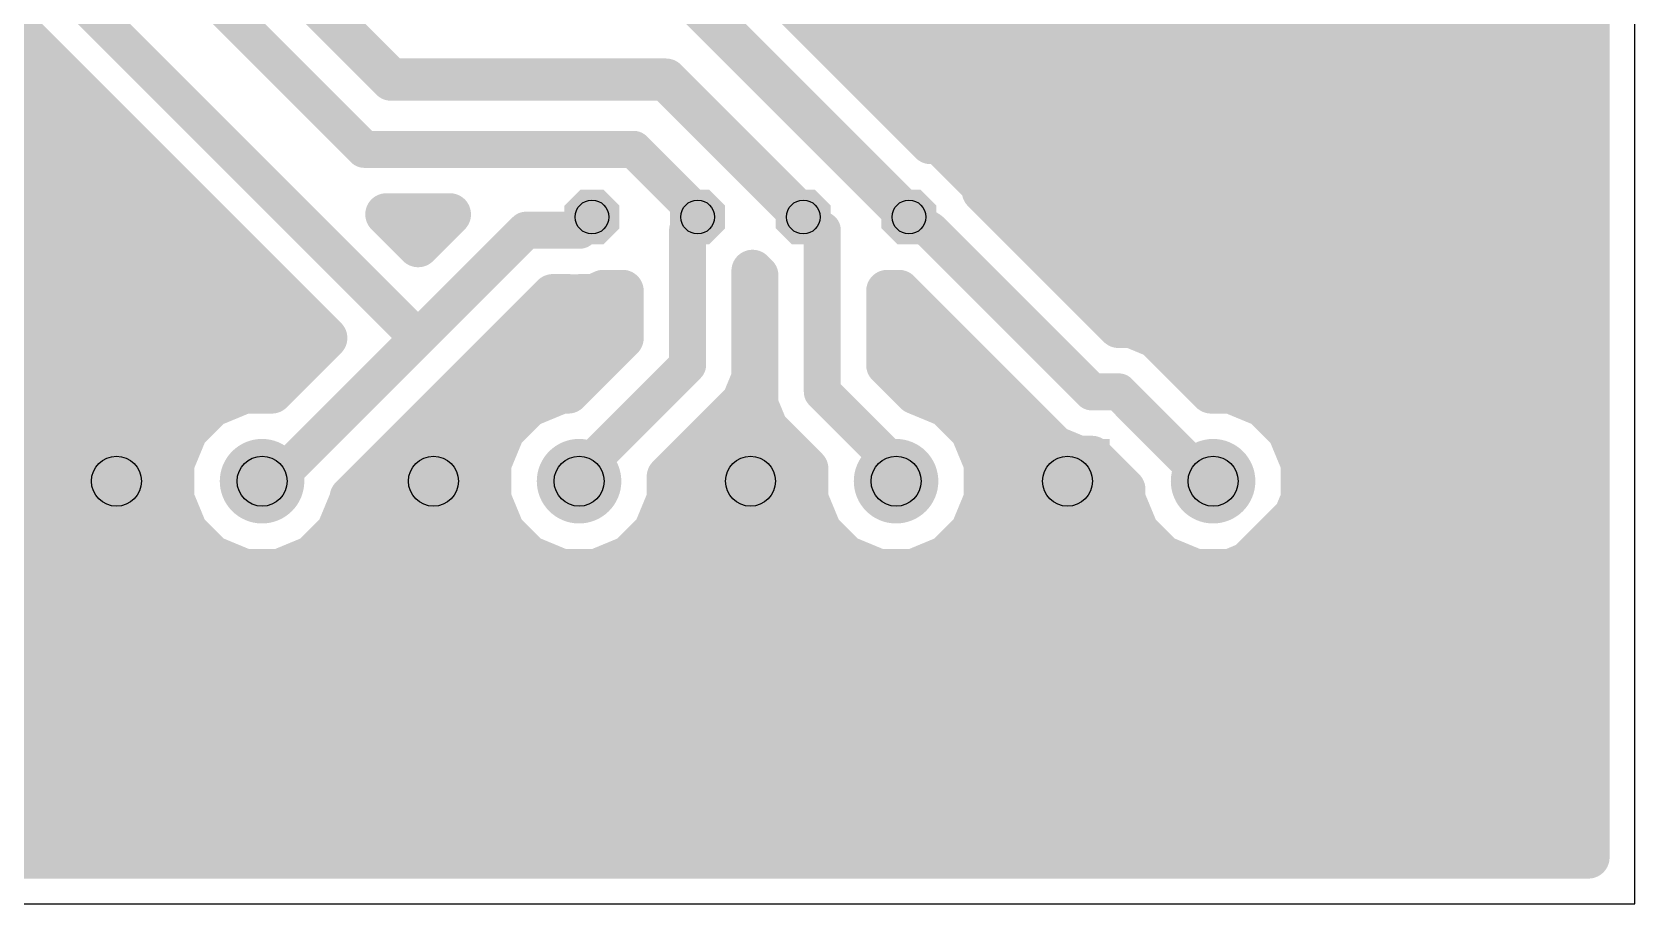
# Model space of a CAD drawing. Extents: x 0 to 108, y 0 to 85.
# Drawn here: x 69.09 to 107.62, y 0 to 20.95 of the extents above; entities that cross this region are included whole.
import ezdxf

# ---------------------------------------------------------------- set-up
doc = ezdxf.new("R2010")
doc.units = 0
for name, color, linetype in [('16', 174, 'CONTINUOUS'), ('17', 94, 'CONTINUOUS'), ('20', 178, 'CONTINUOUS'), ('44', 250, 'CONTINUOUS')]:
    doc.layers.add(name, color=color, linetype=linetype)

# ---------------------------------------------------------------- blocks, each defined once
blk = doc.blocks.new('SQUAREP')
blk.add_solid([(-0.5, -0.5), (0.5, -0.5), (-0.5, 0.5), (0.5, 0.5)])
blk = doc.blocks.new('ROUNDP')
at = {"const_width": 0.5}
blk.add_lwpolyline([(0, -0.25, 1), (0, 0.25, 1), (0, -0.25)], format="xyb", dxfattribs=at)
blk = doc.blocks.new('OCTAGONP')
at = {"const_width": 0.5}
blk.add_lwpolyline([(-0.25, -0.1036), (-0.25, 0.1036), (-0.1036, 0.25), (0.1036, 0.25), (0.25, 0.1036), (0.25, -0.1036), (0.1036, -0.25), (-0.1036, -0.25), (-0.25, -0.1036), (-0.25, 0.1036)], dxfattribs=at)

msp = doc.modelspace()

# ---------------------------------------------------------------- linework, layer by layer
at = {"layer": '16'}
for points, const_width in [([(106.5024, 83.9624), (106.5024, 1.1176)], 1.016), ([(101.6889, 11.6586), (101.6889, 32.385)], 0.889), ([(77.724, 19.812), (66.04, 31.496)], 1.016), ([(77.0763, 18.1356), (64.1223, 31.0896)], 0.889), ([(78.3717, 13.6017), (61.5315, 30.4419)], 0.889), ([(61.1505, 28.6138), (76.1626, 13.6017)], 1.016), ([(90.6909, 18.288), (86.5761, 22.4028)], 1.016), ([(90.17, 16.51), (85.09, 21.59)], 1.016), ([(87.6429, 21.336), (106.5024, 21.336)], 1.016), ([(61.1505, 20.32), (69.4443, 20.32)], 1.016), ([(88.6589, 20.32), (106.5024, 20.32)], 1.016), ([(84.328, 19.812), (77.724, 19.812)], 1.016), ([(87.63, 16.51), (84.328, 19.812)], 1.016), ([(61.1505, 19.304), (70.4603, 19.304)], 1.016), ([(89.6749, 19.304), (106.5024, 19.304)], 1.016), ([(61.1505, 18.288), (71.4763, 18.288)], 1.016), ([(83.5533, 18.1356), (77.0763, 18.1356)], 0.889), ([(84.8487, 16.8402), (83.5533, 18.1356)], 0.889), ([(90.9065, 18.288), (90.6909, 18.288)], 1.016), ([(90.6909, 18.288), (106.5024, 18.288)], 1.016), ([(91.948, 17.2465), (90.9065, 18.288)], 1.016), ([(61.1505, 17.272), (72.4923, 17.272)], 1.016), ([(91.9225, 17.272), (106.5024, 17.272)], 1.016), ([(91.948, 17.1316), (91.948, 17.2465)], 1.016), ([(95.2112, 13.8684), (91.948, 17.1316)], 1.016), ([(78.3717, 15.8108), (77.609, 16.5735)], 1.016), ([(77.609, 16.5735), (79.1344, 16.5735)], 1.016), ([(79.1344, 16.5735), (78.3717, 15.8108)], 1.016), ([(82.2579, 16.1925), (82.55, 16.51)], 0.889), ([(84.8487, 16.8402), (85.09, 16.51)], 0.889), ([(84.8487, 16.1925), (85.09, 16.51)], 0.889), ([(88.0872, 16.1925), (87.63, 16.51)], 0.889), ([(90.678, 16.1925), (90.17, 16.51)], 0.889), ([(61.1505, 16.256), (73.5083, 16.256)], 1.016), ([(77.9265, 16.256), (78.8169, 16.256)], 1.016), ([(78.3717, 13.6017), (80.9625, 16.1925)], 0.889), ([(80.9625, 16.1925), (82.2579, 16.1925)], 0.889), ([(84.8487, 12.954), (84.8487, 16.1925)], 0.889), ([(88.0872, 12.3063), (88.0872, 16.1925)], 0.889), ([(94.5642, 12.3063), (90.678, 16.1925)], 0.889), ([(92.8236, 16.256), (106.5024, 16.256)], 1.016), ([(61.1505, 15.24), (74.5243, 15.24)], 1.016), ([(86.4108, 12.6433), (86.4108, 15.2147)], 1.016), ([(86.4108, 15.2147), (86.5251, 15.1004)], 1.016), ([(86.5251, 15.1004), (86.5251, 11.9956)], 1.016), ([(93.8396, 15.24), (106.5024, 15.24)], 1.016), ([(79.696, 12.7168), (81.6095, 14.6304)], 1.016), ([(81.6095, 14.6304), (81.9809, 14.6304)], 1.016), ([(81.9809, 14.6304), (82.0125, 14.6188)], 1.016), ([(82.0125, 14.6188), (82.2904, 14.6304)], 1.016), ([(82.2904, 14.6304), (82.5686, 14.6304)], 1.016), ([(82.5686, 14.6304), (82.5997, 14.6433)], 1.016), ([(82.5997, 14.6433), (82.6334, 14.6447)], 1.016), ([(82.6334, 14.6447), (82.8216, 14.732)], 1.016), ([(82.8216, 14.732), (83.2865, 14.732)], 1.016), ([(83.2865, 14.732), (83.2866, 14.7321)], 1.016), ([(83.2866, 14.7321), (83.2866, 13.601)], 1.016), ([(89.6493, 12.9533), (89.6493, 14.732)], 1.016), ([(89.6493, 14.732), (89.9294, 14.732)], 1.016), ([(89.9294, 14.732), (93.2399, 11.4214)], 1.016), ([(61.1505, 14.224), (75.5403, 14.224)], 1.016), ([(81.2031, 14.224), (83.2866, 14.224)], 1.016), ([(86.4108, 14.224), (86.5251, 14.224)], 1.016), ([(89.6493, 14.224), (90.4374, 14.224)], 1.016), ([(94.8556, 14.224), (106.5024, 14.224)], 1.016), ([(95.5226, 13.8684), (95.2112, 13.8684)], 1.016), ([(96.0968, 13.6306), (95.5226, 13.8684)], 1.016), ([(76.1626, 13.6017), (74.8545, 12.2936)], 1.016), ([(75.1332, 10.3632), (78.3717, 13.6017)], 0.889), ([(83.2866, 13.601), (81.9792, 12.2936)], 1.016), ([(97.4337, 12.2936), (96.0968, 13.6306)], 1.016), ([(61.1505, 13.208), (75.7689, 13.208)], 1.016), ([(80.1871, 13.208), (82.8936, 13.208)], 1.016), ([(86.4108, 13.208), (86.5251, 13.208)], 1.016), ([(89.6493, 13.208), (91.4534, 13.208)], 1.016), ([(96.5193, 13.208), (106.5024, 13.208)], 1.016), ([(79.2566, 12.2774), (79.696, 12.7168)], 1.016), ([(79.696, 12.7168), (79.696, 12.7168)], 1.016), ([(82.2579, 10.3632), (84.8487, 12.954)], 0.889), ([(86.173, 12.0691), (86.4108, 12.6433)], 1.016), ([(90.3265, 12.2762), (89.6493, 12.9533)], 1.016), ([(74.1956, 12.2936), (73.4114, 11.9688)], 1.016), ([(74.8545, 12.2936), (74.1956, 12.2936)], 1.016), ([(76.7536, 9.7745), (79.2566, 12.2774)], 1.016), ([(79.2566, 12.2774), (79.2566, 12.2774)], 1.016), ([(81.8156, 12.2936), (81.0314, 11.9688)], 1.016), ([(81.9792, 12.2936), (81.8156, 12.2936)], 1.016), ([(90.0303, 10.3632), (88.0872, 12.3063)], 0.889), ([(91.0686, 11.9688), (90.3265, 12.2762)], 1.016), ([(95.2119, 12.3063), (94.5642, 12.3063)], 0.889), ([(97.155, 10.3632), (95.2119, 12.3063)], 0.889), ([(97.9044, 12.2936), (97.4337, 12.2936)], 1.016), ([(98.6886, 11.9688), (97.9044, 12.2936)], 1.016), ([(61.1505, 12.192), (73.9503, 12.192)], 1.016), ([(73.4114, 11.9688), (72.8112, 11.3686)], 1.016), ([(79.1711, 12.192), (81.5703, 12.192)], 1.016), ([(81.0314, 11.9688), (80.4312, 11.3686)], 1.016), ([(84.3736, 10.2698), (86.173, 12.0691)], 1.016), ([(86.2239, 12.192), (86.5251, 12.192)], 1.016), ([(86.5251, 11.9956), (86.7629, 11.4214)], 1.016), ([(90.5297, 12.192), (92.4694, 12.192)], 1.016), ([(91.6688, 11.3686), (91.0686, 11.9688)], 1.016), ([(98.1497, 12.192), (106.5024, 12.192)], 1.016), ([(99.2888, 11.3686), (98.6886, 11.9688)], 1.016), ([(97.8027, 7.7724), (101.6889, 11.6586)], 0.889), ([(61.1505, 11.176), (72.7315, 11.176)], 1.016), ([(72.8112, 11.3686), (72.4864, 10.5844)], 1.016), ([(78.1551, 11.176), (80.3515, 11.176)], 1.016), ([(80.4312, 11.3686), (80.1064, 10.5844)], 1.016), ([(85.2798, 11.176), (87.0084, 11.176)], 1.016), ([(86.7629, 11.4214), (87.7264, 10.458)], 1.016), ([(91.9936, 10.5844), (91.6688, 11.3686)], 1.016), ([(91.7485, 11.176), (93.4854, 11.176)], 1.016), ([(93.2399, 11.4214), (93.6793, 10.982)], 1.016), ([(99.6136, 10.5844), (99.2888, 11.3686)], 1.016), ([(99.3685, 11.176), (106.5024, 11.176)], 1.016), ([(93.6793, 10.982), (94.2535, 10.7442)], 1.016), ([(94.2535, 10.7442), (94.5649, 10.7442)], 1.016), ([(94.5649, 10.7442), (95.3464, 9.9627)], 1.016), ([(72.4864, 10.5844), (72.4864, 9.7356)], 1.016), ([(75.1332, 10.3632), (74.62, 10.16)], 0.889), ([(80.1064, 10.5844), (80.1064, 9.7356)], 1.016), ([(82.2579, 10.3632), (82.24, 10.16)], 0.889), ([(87.7264, 10.458), (87.7264, 9.7356)], 1.016), ([(90.0303, 10.3632), (89.86, 10.16)], 0.889), ([(91.9936, 9.7356), (91.9936, 10.5844)], 1.016), ([(97.155, 10.3632), (97.48, 10.16)], 0.889), ([(99.6136, 9.7356), (99.6136, 10.5844)], 1.016), ([(60.9267, 10.16), (72.4864, 10.16)], 1.016), ([(70.5993, 9.7155), (71.12, 10.16)], 0.889), ([(71.247, 9.7155), (71.12, 10.16)], 0.889), ([(77.1391, 10.16), (80.1064, 10.16)], 1.016), ([(78.3717, 9.7155), (78.74, 10.16)], 0.889), ([(79.0194, 9.7155), (78.74, 10.16)], 0.889), ([(84.3736, 9.7356), (84.3736, 10.2698)], 1.016), ([(84.3736, 10.16), (87.7264, 10.16)], 1.016), ([(86.1441, 9.7155), (86.36, 10.16)], 0.889), ([(86.7918, 9.7155), (86.36, 10.16)], 0.889), ([(91.9936, 10.16), (95.1491, 10.16)], 1.016), ([(93.9165, 9.7155), (93.98, 10.16)], 0.889), ([(94.5642, 9.7155), (93.98, 10.16)], 0.889), ([(95.3464, 9.9627), (95.3464, 9.7356)], 1.016), ([(99.6136, 10.16), (106.5024, 10.16)], 1.016), ([(60.2361, 9.7155), (70.5993, 9.7155)], 0.889), ([(73.1901, 7.7724), (71.247, 9.7155)], 0.889), ([(72.4864, 9.7356), (72.8112, 8.9514)], 1.016), ([(76.4288, 8.9514), (76.7536, 9.7356)], 1.016), ([(78.3717, 9.7155), (76.4286, 7.7724)], 0.889), ([(76.7536, 9.7356), (76.7536, 9.7745)], 1.016), ([(80.9625, 7.7724), (79.0194, 9.7155)], 0.889), ([(80.1064, 9.7356), (80.4312, 8.9514)], 1.016), ([(84.0488, 8.9514), (84.3736, 9.7356)], 1.016), ([(86.1441, 9.7155), (84.201, 7.7724)], 0.889), ([(88.7349, 7.7724), (86.7918, 9.7155)], 0.889), ([(87.7264, 9.7356), (88.0512, 8.9514)], 1.016), ([(91.6688, 8.9514), (91.9936, 9.7356)], 1.016), ([(93.9165, 9.7155), (91.9734, 7.7724)], 0.889), ([(94.5642, 9.7155), (96.5073, 7.7724)], 0.889), ([(95.3464, 9.7356), (95.6712, 8.9514)], 1.016), ([(99.2888, 8.9514), (99.6136, 9.7356)], 1.016), ([(59.9306, 9.144), (72.7314, 9.144)], 1.016), ([(76.5085, 9.144), (80.3514, 9.144)], 1.016), ([(84.1285, 9.144), (87.9714, 9.144)], 1.016), ([(91.7485, 9.144), (95.5914, 9.144)], 1.016), ([(99.3685, 9.144), (106.5024, 9.144)], 1.016), ([(72.8112, 8.9514), (73.4114, 8.3512)], 1.016), ([(75.8286, 8.3512), (76.4288, 8.9514)], 1.016), ([(80.4312, 8.9514), (81.0314, 8.3512)], 1.016), ([(83.4486, 8.3512), (84.0488, 8.9514)], 1.016), ([(88.0512, 8.9514), (88.6514, 8.3512)], 1.016), ([(91.0686, 8.3512), (91.6688, 8.9514)], 1.016), ([(95.6712, 8.9514), (96.2714, 8.3512)], 1.016), ([(98.6886, 8.3512), (99.2888, 8.9514)], 1.016), ([(58.9146, 8.128), (73.9503, 8.128)], 1.016), ([(73.4114, 8.3512), (74.1956, 8.0264)], 1.016), ([(74.1956, 8.0264), (75.0444, 8.0264)], 1.016), ([(75.0444, 8.0264), (75.8286, 8.3512)], 1.016), ([(75.2897, 8.128), (81.5703, 8.128)], 1.016), ([(81.0314, 8.3512), (81.8156, 8.0264)], 1.016), ([(81.8156, 8.0264), (82.6644, 8.0264)], 1.016), ([(82.6644, 8.0264), (83.4486, 8.3512)], 1.016), ([(82.9097, 8.128), (89.1903, 8.128)], 1.016), ([(88.6514, 8.3512), (89.4356, 8.0264)], 1.016), ([(89.4356, 8.0264), (90.2844, 8.0264)], 1.016), ([(90.2844, 8.0264), (91.0686, 8.3512)], 1.016), ([(90.5297, 8.128), (96.8103, 8.128)], 1.016), ([(96.2714, 8.3512), (97.0556, 8.0264)], 1.016), ([(97.0556, 8.0264), (97.9044, 8.0264)], 1.016), ([(97.9044, 8.0264), (98.6886, 8.3512)], 1.016), ([(98.1497, 8.128), (106.5024, 8.128)], 1.016), ([(76.4286, 7.7724), (73.1901, 7.7724)], 0.889), ([(84.201, 7.7724), (80.9625, 7.7724)], 0.889), ([(91.9734, 7.7724), (88.7349, 7.7724)], 0.889), ([(96.5073, 7.7724), (97.8027, 7.7724)], 0.889), ([(57.8986, 7.112), (106.5024, 7.112)], 1.016), ([(56.8826, 6.096), (106.5024, 6.096)], 1.016), ([(55.7638, 5.08), (106.5024, 5.08)], 1.016), ([(1.1176, 4.064), (106.5024, 4.064)], 1.016), ([(1.1176, 3.048), (106.5024, 3.048)], 1.016), ([(1.1176, 2.032), (106.5024, 2.032)], 1.016), ([(106.5024, 1.1176), (1.1176, 1.1176)], 1.016)]:
    msp.add_lwpolyline(points, dxfattribs=dict(at, const_width=const_width))
for points, const_width in [([(87.6429, 21.59, 1), (87.6429, 21.082)], 0.508), ([(106.5024, 21.082, 1), (106.5024, 21.59)], 0.508), ([(69.4443, 20.066, 1), (69.4443, 20.574)], 0.508), ([(88.6589, 20.574, 1), (88.6589, 20.066)], 0.508), ([(106.5024, 20.066, 1), (106.5024, 20.574)], 0.508), ([(77.724, 20.066, 1), (77.724, 19.558)], 0.508), ([(77.5444, 19.6324, 1), (77.9036, 19.9916)], 0.508), ([(84.5076, 19.9916, 1), (84.1484, 19.6324)], 0.508), ([(84.328, 19.558, 1), (84.328, 20.066)], 0.508), ([(70.4603, 19.05, 1), (70.4603, 19.558)], 0.508), ([(89.6749, 19.558, 1), (89.6749, 19.05)], 0.508), ([(106.5024, 19.05, 1), (106.5024, 19.558)], 0.508), ([(71.4763, 18.034, 1), (71.4763, 18.542)], 0.508), ([(77.0763, 18.3578, 1), (77.0763, 17.9134)], 0.4445), ([(76.9191, 17.9784, 1), (77.2335, 18.2928)], 0.4445), ([(83.7105, 18.2928, 1), (83.3961, 17.9784)], 0.4445), ([(83.5533, 17.9134, 1), (83.5533, 18.3578)], 0.4445), ([(90.6909, 18.542, 1), (90.6909, 18.034)], 0.508), ([(90.6909, 18.542, 1), (90.6909, 18.034)], 0.508), ([(90.5113, 18.1084, 1), (90.8706, 18.4676)], 0.508), ([(91.0861, 18.4676, 1), (90.7269, 18.1084)], 0.508), ([(90.9065, 18.034, 1), (90.9065, 18.542)], 0.508), ([(106.5024, 18.034, 1), (106.5024, 18.542)], 0.508), ([(72.4923, 17.018, 1), (72.4923, 17.526)], 0.508), ([(91.9225, 17.526, 1), (91.9225, 17.018)], 0.508), ([(92.202, 17.2465, 1), (91.694, 17.2465)], 0.508), ([(106.5024, 17.018, 1), (106.5024, 17.526)], 0.508), ([(92.1276, 17.3112, 1), (91.7684, 16.952)], 0.508), ([(91.694, 17.1316, 1), (92.202, 17.1316)], 0.508), ([(91.7684, 17.0669, 1), (92.1276, 17.4261)], 0.508), ([(77.7886, 16.7531, 1), (77.4294, 16.3939)], 0.508), ([(77.609, 16.8275, 1), (77.609, 16.3195)], 0.508), ([(79.314, 16.3939, 1), (78.9548, 16.7531)], 0.508), ([(79.1344, 16.3195, 1), (79.1344, 16.8275)], 0.508), ([(82.7136, 16.3595, 1), (82.3864, 16.6605)], 0.4445), ([(85.0281, 16.9713, 1), (84.6693, 16.7091)], 0.4445), ([(84.6915, 16.683, 1), (85.0059, 16.9974)], 0.4445), ([(85.2669, 16.3755, 1), (84.9131, 16.6445)], 0.4445), ([(87.7568, 16.6925, 1), (87.5032, 16.3275)], 0.4445), ([(90.2878, 16.6985, 1), (90.0522, 16.3215)], 0.4445), ([(73.5083, 16.002, 1), (73.5083, 16.51)], 0.508), ([(77.9265, 16.51, 1), (77.9265, 16.002)], 0.508), ([(78.8169, 16.002, 1), (78.8169, 16.51)], 0.508), ([(80.9625, 16.4147, 1), (80.9625, 15.9702)], 0.4445), ([(81.1197, 16.0353, 1), (80.8053, 16.3497)], 0.4445), ([(82.2579, 15.9702, 1), (82.2579, 16.4147)], 0.4445), ([(85.071, 16.1925, 1), (84.6265, 16.1925)], 0.4445), ([(84.9106, 16.3789, 1), (85.2694, 16.6411)], 0.4445), ([(87.4504, 16.3304, 1), (87.8096, 16.6896)], 0.508), ([(88.3095, 16.1925, 1), (87.865, 16.1925)], 0.4445), ([(87.9604, 16.01, 1), (88.214, 16.375)], 0.4445), ([(89.9904, 16.3304, 1), (90.3496, 16.6896)], 0.508), ([(90.8352, 16.3497, 1), (90.5208, 16.0353)], 0.4445), ([(90.5602, 16.004, 1), (90.7958, 16.381)], 0.4445), ([(92.8236, 16.51, 1), (92.8236, 16.002)], 0.508), ([(106.5024, 16.002, 1), (106.5024, 16.51)], 0.508), ([(78.1921, 15.9904, 1), (78.5513, 15.6312)], 0.508), ([(78.1921, 15.6312, 1), (78.5513, 15.9904)], 0.508), ([(82.0943, 16.343, 1), (82.4215, 16.042)], 0.4445), ([(84.6718, 16.327, 1), (85.0256, 16.058)], 0.4445), ([(74.5243, 14.986, 1), (74.5243, 15.494)], 0.508), ([(86.6648, 15.2147, 1), (86.1568, 15.2147)], 0.508), ([(86.5904, 15.3943, 1), (86.2312, 15.0351)], 0.508), ([(86.7791, 15.1004, 1), (86.2711, 15.1004)], 0.508), ([(86.3455, 14.9208, 1), (86.7047, 15.28)], 0.508), ([(93.8396, 15.494, 1), (93.8396, 14.986)], 0.508), ([(106.5024, 14.986, 1), (106.5024, 15.494)], 0.508), ([(81.6095, 14.8844, 1), (81.6095, 14.3764)], 0.508), ([(81.7891, 14.4508, 1), (81.4299, 14.81)], 0.508), ([(82.0682, 14.8689, 1), (81.8935, 14.3919)], 0.508), ([(82.0019, 14.8726, 1), (82.0231, 14.365)], 0.508), ([(81.9251, 14.3803, 1), (82.0998, 14.8573)], 0.508), ([(81.9809, 14.3764, 1), (81.9809, 14.8844)], 0.508), ([(82.2904, 14.8844, 1), (82.2904, 14.3764)], 0.508), ([(82.301, 14.3766, 1), (82.2798, 14.8842)], 0.508), ([(82.4714, 14.8651, 1), (82.6658, 14.3957)], 0.508), ([(82.5892, 14.8971, 1), (82.6103, 14.3895)], 0.508), ([(82.5265, 14.8751, 1), (82.7403, 14.4143)], 0.508), ([(82.697, 14.4086, 1), (82.5025, 14.878)], 0.508), ([(82.8216, 14.986, 1), (82.8216, 14.478)], 0.508), ([(82.5686, 14.3764, 1), (82.5686, 14.8844)], 0.508), ([(82.6439, 14.3909, 1), (82.6228, 14.8985)], 0.508), ([(82.9285, 14.5016, 1), (82.7147, 14.9624)], 0.508), ([(83.1048, 14.9095, 1), (83.4682, 14.5545)], 0.508), ([(83.5406, 14.7321, 1), (83.0326, 14.7321)], 0.508), ([(83.4683, 14.5547, 1), (83.1049, 14.9096)], 0.508), ([(83.2865, 14.478, 1), (83.2865, 14.986)], 0.508), ([(89.9033, 14.732, 1), (89.3953, 14.732)], 0.508), ([(89.6493, 14.986, 1), (89.6493, 14.478)], 0.508), ([(90.109, 14.9116, 1), (89.7498, 14.5524)], 0.508), ([(89.9294, 14.478, 1), (89.9294, 14.986)], 0.508), ([(75.5403, 13.97, 1), (75.5403, 14.478)], 0.508), ([(81.2031, 14.478, 1), (81.2031, 13.97)], 0.508), ([(83.2866, 13.97, 1), (83.2866, 14.478)], 0.508), ([(86.4108, 14.478, 1), (86.4108, 13.97)], 0.508), ([(86.5251, 13.97, 1), (86.5251, 14.478)], 0.508), ([(89.6493, 14.478, 1), (89.6493, 13.97)], 0.508), ([(90.4374, 13.97, 1), (90.4374, 14.478)], 0.508), ([(94.8556, 14.478, 1), (94.8556, 13.97)], 0.508), ([(106.5024, 13.97, 1), (106.5024, 14.478)], 0.508), ([(95.2112, 14.1224, 1), (95.2112, 13.6144)], 0.508), ([(95.0316, 13.6888, 1), (95.3908, 14.048)], 0.508), ([(95.6198, 14.1031, 1), (95.4254, 13.6337)], 0.508), ([(95.5226, 13.6144, 1), (95.5226, 14.1224)], 0.508), ([(76.3422, 13.4221, 1), (75.983, 13.7813)], 0.508), ([(75.983, 13.4221, 1), (76.3422, 13.7813)], 0.508), ([(78.2145, 13.7589, 1), (78.5289, 13.4445)], 0.4445), ([(78.5289, 13.4445, 1), (78.2145, 13.7589)], 0.4445), ([(78.2145, 13.4445, 1), (78.5289, 13.7589)], 0.4445), ([(83.4662, 13.4214, 1), (83.107, 13.7806)], 0.508), ([(96.2764, 13.8102, 1), (95.9172, 13.451)], 0.508), ([(95.9996, 13.3959, 1), (96.194, 13.8652)], 0.508), ([(75.7689, 12.954, 1), (75.7689, 13.462)], 0.508), ([(80.1871, 13.462, 1), (80.1871, 12.954)], 0.508), ([(82.8936, 12.954, 1), (82.8936, 13.462)], 0.508), ([(83.0326, 13.601, 1), (83.5406, 13.601)], 0.508), ([(86.4108, 13.462, 1), (86.4108, 12.954)], 0.508), ([(86.5251, 12.954, 1), (86.5251, 13.462)], 0.508), ([(89.6493, 13.462, 1), (89.6493, 12.954)], 0.508), ([(91.4534, 12.954, 1), (91.4534, 13.462)], 0.508), ([(96.5193, 13.462, 1), (96.5193, 12.954)], 0.508), ([(106.5024, 12.954, 1), (106.5024, 13.462)], 0.508), ([(79.95, 12.7168, 1), (79.442, 12.7168)], 0.508), ([(79.5164, 12.8964, 1), (79.8756, 12.5372)], 0.508), ([(79.8756, 12.5372, 1), (79.5164, 12.8964)], 0.508), ([(84.6265, 12.954, 1), (85.071, 12.954)], 0.4445), ([(85.0059, 12.7968, 1), (84.6915, 13.1112)], 0.4445), ([(86.6455, 12.5461, 1), (86.1761, 12.7405)], 0.508), ([(89.8289, 13.1329, 1), (89.4697, 12.7737)], 0.508), ([(89.3953, 12.9533, 1), (89.9033, 12.9533)], 0.508), ([(74.1956, 12.5476, 1), (74.1956, 12.0396)], 0.508), ([(74.2928, 12.0589, 1), (74.0984, 12.5283)], 0.508), ([(74.6749, 12.4732, 1), (75.0341, 12.114)], 0.508), ([(74.8545, 12.0396, 1), (74.8545, 12.5476)], 0.508), ([(79.2566, 12.5314, 1), (79.2566, 12.0234)], 0.508), ([(79.4362, 12.0978, 1), (79.0769, 12.457)], 0.508), ([(79.2566, 12.0234, 1), (79.2566, 12.5314)], 0.508), ([(79.442, 12.7168, 1), (79.95, 12.7168)], 0.508), ([(81.8156, 12.5476, 1), (81.8156, 12.0396)], 0.508), ([(81.9128, 12.0589, 1), (81.7184, 12.5283)], 0.508), ([(81.7996, 12.4732, 1), (82.1588, 12.114)], 0.508), ([(81.9792, 12.0396, 1), (81.9792, 12.5476)], 0.508), ([(86.1568, 12.6433, 1), (86.6648, 12.6433)], 0.508), ([(88.2444, 12.4635, 1), (87.93, 12.1491)], 0.4445), ([(90.4237, 12.5108, 1), (90.2293, 12.0415)], 0.508), ([(94.5642, 12.5286, 1), (94.5642, 12.084)], 0.4445), ([(95.3691, 12.4635, 1), (95.0547, 12.1491)], 0.4445), ([(95.2119, 12.084, 1), (95.2119, 12.5286)], 0.4445), ([(97.4337, 12.5476, 1), (97.4337, 12.0396)], 0.508), ([(97.2541, 12.114, 1), (97.6133, 12.4732)], 0.508), ([(98.0016, 12.5283, 1), (97.8072, 12.0589)], 0.508), ([(97.9044, 12.0396, 1), (97.9044, 12.5476)], 0.508), ([(73.3142, 12.2034, 1), (73.5086, 11.7341)], 0.508), ([(73.591, 11.7892, 1), (73.2318, 12.1484)], 0.508), ([(73.9503, 11.938, 1), (73.9503, 12.446)], 0.508), ([(79.1711, 12.446, 1), (79.1711, 11.938)], 0.508), ([(79.077, 12.457, 1), (79.4362, 12.0978)], 0.508), ([(80.9342, 12.2034, 1), (81.1286, 11.7341)], 0.508), ([(81.211, 11.7892, 1), (80.8518, 12.1484)], 0.508), ([(81.5703, 11.938, 1), (81.5703, 12.446)], 0.508), ([(85.9383, 12.1663, 1), (86.4076, 11.9719)], 0.508), ([(86.2239, 12.446, 1), (86.2239, 11.938)], 0.508), ([(86.3526, 11.8895, 1), (85.9934, 12.2487)], 0.508), ([(86.7598, 12.0928, 1), (86.2904, 11.8984)], 0.508), ([(86.5251, 11.938, 1), (86.5251, 12.446)], 0.508), ([(87.865, 12.3063, 1), (88.3095, 12.3063)], 0.4445), ([(90.1469, 12.0966, 1), (90.5061, 12.4558)], 0.508), ([(90.5297, 12.446, 1), (90.5297, 11.938)], 0.508), ([(91.2482, 12.1484, 1), (90.889, 11.7892)], 0.508), ([(90.9714, 11.7341, 1), (91.1658, 12.2034)], 0.508), ([(92.4694, 11.938, 1), (92.4694, 12.446)], 0.508), ([(94.407, 12.1491, 1), (94.7214, 12.4635)], 0.4445), ([(98.1497, 12.446, 1), (98.1497, 11.938)], 0.508), ([(98.8682, 12.1484, 1), (98.509, 11.7892)], 0.508), ([(98.5914, 11.7341, 1), (98.7858, 12.2034)], 0.508), ([(106.5024, 11.938, 1), (106.5024, 12.446)], 0.508), ([(86.2711, 11.9956, 1), (86.7791, 11.9956)], 0.508), ([(101.8461, 11.5014, 1), (101.5317, 11.8158)], 0.4445), ([(72.6316, 11.5482, 1), (72.9908, 11.189)], 0.508), ([(73.0459, 11.2714, 1), (72.5766, 11.4658)], 0.508), ([(72.7315, 10.922, 1), (72.7315, 11.43)], 0.508), ([(78.1551, 11.43, 1), (78.1551, 10.922)], 0.508), ([(80.2516, 11.5482, 1), (80.6108, 11.189)], 0.508), ([(80.6659, 11.2714, 1), (80.1966, 11.4658)], 0.508), ([(80.3515, 10.922, 1), (80.3515, 11.43)], 0.508), ([(85.2798, 11.43, 1), (85.2798, 10.922)], 0.508), ([(86.9425, 11.601, 1), (86.5833, 11.2418)], 0.508), ([(86.5283, 11.3242, 1), (86.9976, 11.5186)], 0.508), ([(87.0084, 10.922, 1), (87.0084, 11.43)], 0.508), ([(91.9034, 11.4658, 1), (91.4341, 11.2714)], 0.508), ([(91.4892, 11.189, 1), (91.8484, 11.5482)], 0.508), ([(91.7485, 11.43, 1), (91.7485, 10.922)], 0.508), ([(93.4195, 11.601, 1), (93.0603, 11.2418)], 0.508), ([(93.0603, 11.2418, 1), (93.4195, 11.601)], 0.508), ([(93.4854, 10.922, 1), (93.4854, 11.43)], 0.508), ([(99.5234, 11.4658, 1), (99.0541, 11.2714)], 0.508), ([(99.1092, 11.189, 1), (99.4684, 11.5482)], 0.508), ([(99.3685, 11.43, 1), (99.3685, 10.922)], 0.508), ([(101.4667, 11.6586, 1), (101.9112, 11.6586)], 0.4445), ([(106.5024, 10.922, 1), (106.5024, 11.43)], 0.508), ([(93.7765, 11.2167, 1), (93.5821, 10.7474)], 0.508), ([(93.4997, 10.8024, 1), (93.8589, 11.1616)], 0.508), ([(94.2535, 10.9982, 1), (94.2535, 10.4902)], 0.508), ([(94.1563, 10.5095, 1), (94.3507, 10.9789)], 0.508), ([(94.7445, 10.9238, 1), (94.3853, 10.5646)], 0.508), ([(94.5649, 10.4902, 1), (94.5649, 10.9982)], 0.508), ([(72.7404, 10.5844, 1), (72.2324, 10.5844)], 0.508), ([(72.2517, 10.6816, 1), (72.7211, 10.4872)], 0.508), ([(75.215, 10.1566, 1), (75.0514, 10.5698)], 0.4445), ([(80.3604, 10.5844, 1), (79.8524, 10.5844)], 0.508), ([(79.8717, 10.6816, 1), (80.3411, 10.4872)], 0.508), ([(82.4793, 10.3437, 1), (82.0365, 10.3827)], 0.4445), ([(87.9804, 10.458, 1), (87.4724, 10.458)], 0.508), ([(87.5468, 10.2784, 1), (87.906, 10.6376)], 0.508), ([(90.2006, 10.2204, 1), (89.86, 10.506)], 0.4445), ([(92.2476, 10.5844, 1), (91.7396, 10.5844)], 0.508), ([(91.7589, 10.4872, 1), (92.2283, 10.6816)], 0.508), ([(97.2728, 10.5516, 1), (97.0372, 10.1748)], 0.4445), ([(99.8676, 10.5844, 1), (99.3596, 10.5844)], 0.508), ([(99.3789, 10.4872, 1), (99.8483, 10.6816)], 0.508), ([(71.3337, 10.2211, 1), (70.9063, 10.0989)], 0.4445), ([(71.2643, 9.991, 1), (70.9757, 10.329)], 0.4445), ([(72.4864, 9.906, 1), (72.4864, 10.414)], 0.508), ([(74.5382, 10.3666, 1), (74.7018, 9.9534)], 0.4445), ([(74.976, 10.5204, 1), (75.2904, 10.206)], 0.4445), ([(77.1391, 10.414, 1), (77.1391, 9.906)], 0.508), ([(78.9282, 10.2783, 1), (78.5518, 10.0417)], 0.4445), ([(78.9111, 10.0182, 1), (78.5689, 10.3018)], 0.4445), ([(80.1064, 9.906, 1), (80.1064, 10.414)], 0.508), ([(82.1007, 10.5204, 1), (82.4151, 10.206)], 0.4445), ([(84.6276, 10.2698, 1), (84.1196, 10.2698)], 0.508), ([(84.194, 10.4494, 1), (84.5532, 10.0902)], 0.508), ([(84.3736, 10.414, 1), (84.3736, 9.906)], 0.508), ([(86.5194, 10.3149, 1), (86.2006, 10.0051)], 0.4445), ([(86.5599, 10.0629, 1), (86.1601, 10.2571)], 0.4445), ([(87.7264, 9.906, 1), (87.7264, 10.414)], 0.508), ([(89.6897, 10.3028, 1), (90.0303, 10.0172)], 0.4445), ([(89.8731, 10.206, 1), (90.1875, 10.5204)], 0.4445), ([(91.9936, 10.414, 1), (91.9936, 9.906)], 0.508), ([(94.1146, 10.3369, 1), (93.8454, 9.9831)], 0.4445), ([(94.2, 10.1286, 1), (93.76, 10.1914)], 0.4445), ([(95.6004, 9.9627, 1), (95.0924, 9.9627)], 0.508), ([(95.1491, 9.906, 1), (95.1491, 10.414)], 0.508), ([(96.9978, 10.206, 1), (97.3122, 10.5204)], 0.4445), ([(97.3622, 9.9716, 1), (97.5978, 10.3484)], 0.4445), ([(99.6136, 10.414, 1), (99.6136, 9.906)], 0.508), ([(106.5024, 9.906, 1), (106.5024, 10.414)], 0.508), ([(70.455, 9.8845, 1), (70.7436, 9.5465)], 0.4445), ([(70.5993, 9.4932, 1), (70.5993, 9.9378)], 0.4445), ([(71.4042, 9.8727, 1), (71.0898, 9.5583)], 0.4445), ([(72.7211, 9.8328, 1), (72.2517, 9.6384)], 0.508), ([(77.0076, 9.7745, 1), (76.4996, 9.7745)], 0.508), ([(76.574, 9.9541, 1), (76.9332, 9.5949)], 0.508), ([(76.9883, 9.6384, 1), (76.5189, 9.8328)], 0.508), ([(78.2006, 9.8573, 1), (78.5428, 9.5737)], 0.4445), ([(78.5289, 9.5583, 1), (78.2145, 9.8727)], 0.4445), ([(79.1766, 9.8727, 1), (78.8622, 9.5583)], 0.4445), ([(78.8312, 9.5972, 1), (79.2076, 9.8338)], 0.4445), ([(80.3411, 9.8328, 1), (79.8717, 9.6384)], 0.508), ([(82.0186, 10.1795, 1), (82.4614, 10.1405)], 0.4445), ([(84.6083, 9.6384, 1), (84.1389, 9.8328)], 0.508), ([(85.9442, 9.8126, 1), (86.344, 9.6184)], 0.4445), ([(86.3013, 9.5583, 1), (85.9869, 9.8727)], 0.4445), ([(86.949, 9.8727, 1), (86.6346, 9.5583)], 0.4445), ([(86.6324, 9.5606, 1), (86.9512, 9.8704)], 0.4445), ([(87.9611, 9.8328, 1), (87.4917, 9.6384)], 0.508), ([(92.2283, 9.6384, 1), (91.7589, 9.8328)], 0.508), ([(94.0737, 9.5583, 1), (93.7593, 9.8727)], 0.4445), ([(94.7214, 9.8727, 1), (94.407, 9.5583)], 0.4445), ([(94.4296, 9.5386, 1), (94.6988, 9.8924)], 0.4445), ([(95.5811, 9.8328, 1), (95.1117, 9.6384)], 0.508), ([(95.1668, 9.7831, 1), (95.526, 10.1423)], 0.508), ([(99.8483, 9.6384, 1), (99.3789, 9.8328)], 0.508), ([(71.0333, 9.6544, 1), (71.4607, 9.7766)], 0.4445), ([(72.2324, 9.7356, 1), (72.7404, 9.7356)], 0.508), ([(72.7314, 8.89, 1), (72.7314, 9.398)], 0.508), ([(76.5085, 9.398, 1), (76.5085, 8.89)], 0.508), ([(76.4996, 9.7356, 1), (77.0076, 9.7356)], 0.508), ([(79.8524, 9.7356, 1), (80.3604, 9.7356)], 0.508), ([(80.3514, 8.89, 1), (80.3514, 9.398)], 0.508), ([(84.1285, 9.398, 1), (84.1285, 8.89)], 0.508), ([(84.1196, 9.7356, 1), (84.6276, 9.7356)], 0.508), ([(87.4724, 9.7356, 1), (87.9804, 9.7356)], 0.508), ([(87.9714, 8.89, 1), (87.9714, 9.398)], 0.508), ([(91.7485, 9.398, 1), (91.7485, 8.89)], 0.508), ([(91.7396, 9.7356, 1), (92.2476, 9.7356)], 0.508), ([(93.6965, 9.7469, 1), (94.1365, 9.6841)], 0.4445), ([(95.0924, 9.7356, 1), (95.6004, 9.7356)], 0.508), ([(95.5914, 8.89, 1), (95.5914, 9.398)], 0.508), ([(99.3685, 9.398, 1), (99.3685, 8.89)], 0.508), ([(99.3596, 9.7356, 1), (99.8676, 9.7356)], 0.508), ([(106.5024, 8.89, 1), (106.5024, 9.398)], 0.508), ([(72.9908, 9.131, 1), (72.6316, 8.7718)], 0.508), ([(72.5766, 8.8542, 1), (73.0459, 9.0486)], 0.508), ([(76.1941, 9.0486, 1), (76.6634, 8.8542)], 0.508), ([(76.6084, 8.7718, 1), (76.2492, 9.131)], 0.508), ([(80.6108, 9.131, 1), (80.2516, 8.7718)], 0.508), ([(80.1966, 8.8542, 1), (80.6659, 9.0486)], 0.508), ([(83.8141, 9.0486, 1), (84.2834, 8.8542)], 0.508), ([(84.2284, 8.7718, 1), (83.8692, 9.131)], 0.508), ([(88.2308, 9.131, 1), (87.8716, 8.7718)], 0.508), ([(87.8166, 8.8542, 1), (88.2859, 9.0486)], 0.508), ([(91.4341, 9.0486, 1), (91.9034, 8.8542)], 0.508), ([(91.8484, 8.7718, 1), (91.4892, 9.131)], 0.508), ([(95.8508, 9.131, 1), (95.4916, 8.7718)], 0.508), ([(95.4366, 8.8542, 1), (95.9059, 9.0486)], 0.508), ([(99.0541, 9.0486, 1), (99.5234, 8.8542)], 0.508), ([(99.4684, 8.7718, 1), (99.1092, 9.131)], 0.508), ([(73.5086, 8.5859, 1), (73.3142, 8.1166)], 0.508), ([(73.2318, 8.1716, 1), (73.591, 8.5308)], 0.508), ([(74.1956, 8.2804, 1), (74.1956, 7.7724)], 0.508), ([(73.9503, 7.874, 1), (73.9503, 8.382)], 0.508), ([(74.0984, 7.7917, 1), (74.2928, 8.2611)], 0.508), ([(74.9472, 8.2611, 1), (75.1416, 7.7917)], 0.508), ([(75.2897, 8.382, 1), (75.2897, 7.874)], 0.508), ([(75.0444, 7.7724, 1), (75.0444, 8.2804)], 0.508), ([(75.649, 8.5308, 1), (76.0082, 8.1716)], 0.508), ([(75.9258, 8.1166, 1), (75.7314, 8.5859)], 0.508), ([(81.1286, 8.5859, 1), (80.9342, 8.1166)], 0.508), ([(80.8518, 8.1716, 1), (81.211, 8.5308)], 0.508), ([(81.8156, 8.2804, 1), (81.8156, 7.7724)], 0.508), ([(81.5703, 7.874, 1), (81.5703, 8.382)], 0.508), ([(81.7184, 7.7917, 1), (81.9128, 8.2611)], 0.508), ([(82.5672, 8.2611, 1), (82.7616, 7.7917)], 0.508), ([(82.9097, 8.382, 1), (82.9097, 7.874)], 0.508), ([(82.6644, 7.7724, 1), (82.6644, 8.2804)], 0.508), ([(83.269, 8.5308, 1), (83.6282, 8.1716)], 0.508), ([(83.5458, 8.1166, 1), (83.3514, 8.5859)], 0.508), ([(88.7486, 8.5859, 1), (88.5542, 8.1166)], 0.508), ([(88.4718, 8.1716, 1), (88.831, 8.5308)], 0.508), ([(89.4356, 8.2804, 1), (89.4356, 7.7724)], 0.508), ([(89.1903, 7.874, 1), (89.1903, 8.382)], 0.508), ([(89.3384, 7.7917, 1), (89.5328, 8.2611)], 0.508), ([(90.1872, 8.2611, 1), (90.3816, 7.7917)], 0.508), ([(90.5297, 8.382, 1), (90.5297, 7.874)], 0.508), ([(90.2844, 7.7724, 1), (90.2844, 8.2804)], 0.508), ([(90.889, 8.5308, 1), (91.2482, 8.1716)], 0.508), ([(91.1658, 8.1166, 1), (90.9714, 8.5859)], 0.508), ([(96.3686, 8.5859, 1), (96.1742, 8.1166)], 0.508), ([(96.0918, 8.1716, 1), (96.451, 8.5308)], 0.508), ([(97.0556, 8.2804, 1), (97.0556, 7.7724)], 0.508), ([(96.8103, 7.874, 1), (96.8103, 8.382)], 0.508), ([(96.9584, 7.7917, 1), (97.1528, 8.2611)], 0.508), ([(97.8072, 8.2611, 1), (98.0016, 7.7917)], 0.508), ([(98.1497, 8.382, 1), (98.1497, 7.874)], 0.508), ([(97.9044, 7.7724, 1), (97.9044, 8.2804)], 0.508), ([(98.509, 8.5308, 1), (98.8682, 8.1716)], 0.508), ([(98.7858, 8.1166, 1), (98.5914, 8.5859)], 0.508), ([(106.5024, 7.874, 1), (106.5024, 8.382)], 0.508), ([(73.1901, 7.9947, 1), (73.1901, 7.5502)], 0.4445), ([(73.0329, 7.6152, 1), (73.3473, 7.9296)], 0.4445), ([(76.2714, 7.9296, 1), (76.5858, 7.6152)], 0.4445), ([(76.4286, 7.5502, 1), (76.4286, 7.9947)], 0.4445), ([(80.9625, 7.9947, 1), (80.9625, 7.5502)], 0.4445), ([(80.8053, 7.6152, 1), (81.1197, 7.9296)], 0.4445), ([(84.0438, 7.9296, 1), (84.3582, 7.6152)], 0.4445), ([(84.201, 7.5502, 1), (84.201, 7.9947)], 0.4445), ([(88.7349, 7.9947, 1), (88.7349, 7.5502)], 0.4445), ([(88.5777, 7.6152, 1), (88.8921, 7.9296)], 0.4445), ([(91.8162, 7.9296, 1), (92.1306, 7.6152)], 0.4445), ([(91.9734, 7.5502, 1), (91.9734, 7.9947)], 0.4445), ([(96.5073, 7.9947, 1), (96.5073, 7.5502)], 0.4445), ([(96.3501, 7.6152, 1), (96.6645, 7.9296)], 0.4445), ([(97.6455, 7.9296, 1), (97.9599, 7.6152)], 0.4445), ([(97.8027, 7.5502, 1), (97.8027, 7.9947)], 0.4445), ([(106.5024, 6.858, 1), (106.5024, 7.366)], 0.508), ([(106.5024, 5.842, 1), (106.5024, 6.35)], 0.508), ([(106.5024, 4.826, 1), (106.5024, 5.334)], 0.508), ([(106.5024, 3.81, 1), (106.5024, 4.318)], 0.508), ([(106.5024, 2.794, 1), (106.5024, 3.302)], 0.508), ([(106.5024, 1.778, 1), (106.5024, 2.286)], 0.508), ([(106.5024, 0.8636, 1), (106.5024, 1.3716)], 0.508), ([(106.2484, 1.1176, 1), (106.7564, 1.1176)], 0.508)]:
    msp.add_lwpolyline(points, format="xyb", dxfattribs=dict(at, const_width=const_width))
at = {"layer": '20'}
for p, q in [((107.62, 0), (107.62, 85.08)), ((0, 0), (107.62, 0))]:
    msp.add_line(p, q, dxfattribs=at)
at = {"layer": '44'}
for centre, radius in [((82.55, 16.51), 0.4064), ((85.09, 16.51), 0.4064), ((87.63, 16.51), 0.4064), ((90.17, 16.51), 0.4064), ((71.12, 10.16), 0.6), ((74.62, 10.16), 0.6), ((78.74, 10.16), 0.6), ((82.24, 10.16), 0.6), ((86.36, 10.16), 0.6), ((89.86, 10.16), 0.6), ((93.98, 10.16), 0.6), ((97.48, 10.16), 0.6)]:
    msp.add_circle(centre, radius, dxfattribs=at)

# ---------------------------------------------------------------- block references
at = {"layer": '17', "xscale": 1.3208, "yscale": 1.3208, "rotation": 270}
for p in [(82.55, 16.51), (85.09, 16.51), (87.63, 16.51), (90.17, 16.51)]:
    msp.add_blockref('OCTAGONP', p, dxfattribs=at)
at = {"layer": '17', "xscale": 2.032, "yscale": 2.032}
for name, p in [('SQUAREP', (71.12, 10.16)), ('ROUNDP', (74.62, 10.16)), ('SQUAREP', (78.74, 10.16)), ('ROUNDP', (82.24, 10.16)), ('SQUAREP', (86.36, 10.16)), ('ROUNDP', (89.86, 10.16)), ('SQUAREP', (93.98, 10.16)), ('ROUNDP', (97.48, 10.16))]:
    msp.add_blockref(name, p, dxfattribs=at)

doc.saveas('drawing.dxf')
